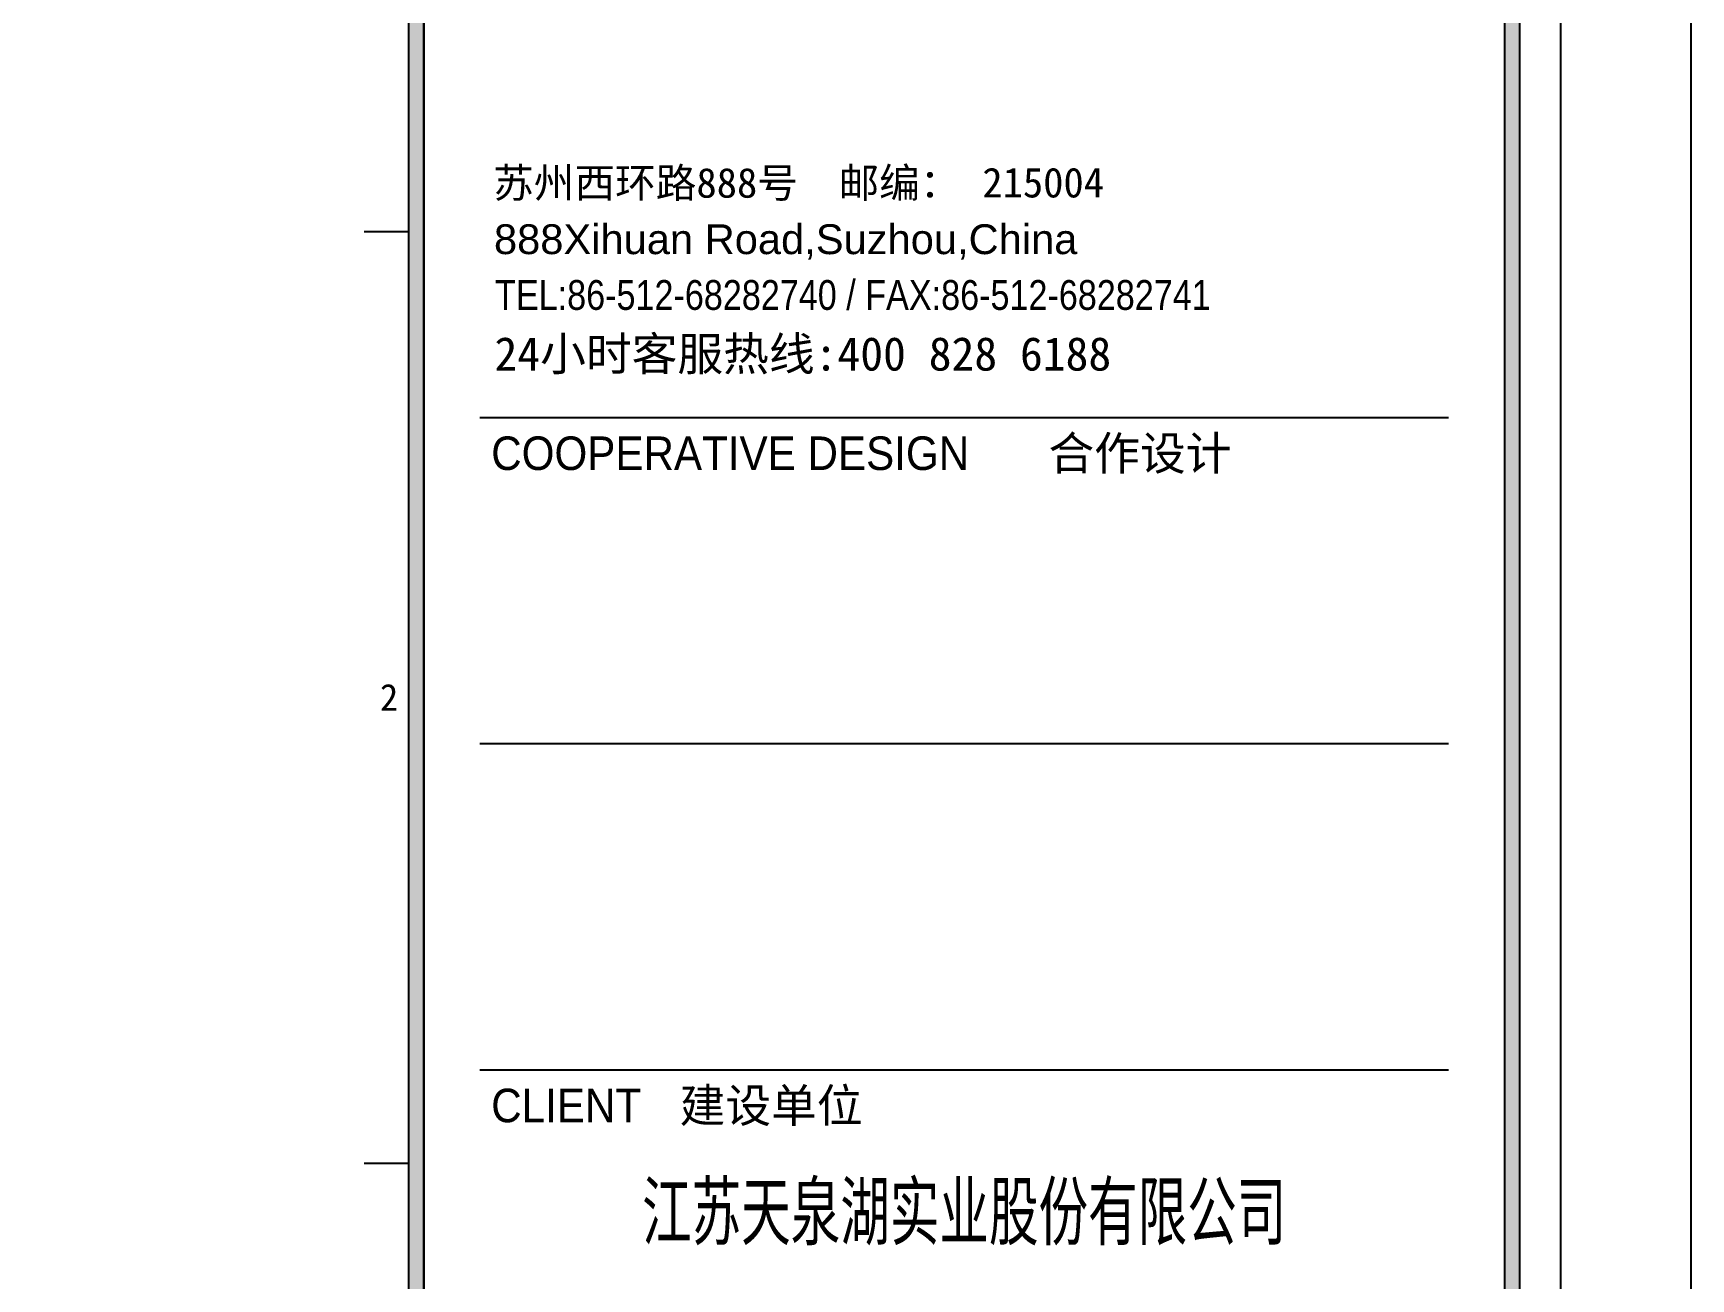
# Model space of a CAD drawing. Header units: millimetres. Extents: x -114775 to 228300, y -175499 to 108657.
# Drawn here: x -101968.7 to -101879.8, y -112207.1 to -112140.2 of the extents above; entities that cross this region are included whole.
import ezdxf
from ezdxf.enums import TextEntityAlignment as Align

# ---------------------------------------------------------------- set-up
doc = ezdxf.new("R2010")
doc.units = ezdxf.units.MM
doc.header["$LTSCALE"] = 1000
doc.layers.add('W-图框', color=251, linetype='CONTINUOUS')
doc.styles.add('A2图框$0$WMF-Arial0', font='arial.ttf')
doc.styles.add('A2图框$0$WMF-宋体0', font='')
doc.styles.add('A2图框$0$WMF-黑体0', font='simhei.ttf')
doc.styles.add('A2图框$0$ZZ', font='simhei.ttf')
doc.styles.add('WORD-2', font='simhei.ttf')
doc.styles.add('WORD-3', font='')
doc.styles.add('黑体', font='simhei.ttf')
doc.styles.get('A2图框$0$WMF-宋体0').set_extended_font_data('SimSun', bold=True)
doc.styles.get('WORD-3').set_extended_font_data('SimSun')

# ---------------------------------------------------------------- blocks, each defined once
blk = doc.blocks.new('A2 图框')
at = {"layer": 'W-图框', "ltscale": 0.5}
h = blk.add_hatch(color=161, dxfattribs=at)
h.paths.add_polyline_path([(-562, 403), (-3, 403), (-3, 3), (-562, 3)], flags=16)
h.paths.add_polyline_path([(-562.8, 403.8), (-2.2, 403.8), (-2.2, 2.2), (-562.8, 2.2)])
at = {"layer": 'W-图框', "linetype": 'ByBlock'}
blk.add_hatch(color=161, dxfattribs=at).paths.add_polyline_path([(-61.8, 403), (-61, 403), (-61, 3), (-61.8, 3)])
at = {"layer": 'W-图框', "color": 7}
for p, q in [((-64.2, 353), (-61.8, 353)), ((-64.2, 303), (-61.8, 303))]:
    blk.add_line(p, q, dxfattribs=at)
at = {"layer": 'W-图框', "ltscale": 0.01}
for p, q in [((-6, 343), (-58, 343)), ((-6, 325.498), (-58, 325.498)), ((-6, 307.996), (-58, 307.996))]:
    blk.add_line(p, q, dxfattribs=at)
at = {"layer": 'W-图框', "color": 251, "ltscale": 0.01}
for points in [[(-587, 413), (7, 413), (7, -7), (-587, -7)], [(-580, 406), (0, 406), (0, 0), (-580, 0)]]:
    blk.add_lwpolyline(points, close=True, dxfattribs=at)
at = {"layer": 'W-图框', "color": 161, "ltscale": 0.5}
for points in [[(-562.8, 403.8), (-2.2, 403.8), (-2.2, 2.2), (-562.8, 2.2)], [(-562, 403), (-3, 403), (-3, 3), (-562, 3)]]:
    blk.add_lwpolyline(points, close=True, dxfattribs=at)
at = {"layer": 'W-图框', "color": 161, "linetype": 'ByBlock'}
for points in [[(-562, 403), (-562, 3), (-61, 3), (-61, 403)], [(-61.8, 403), (-61, 403), (-61, 3), (-61.8, 3)], [(-3, 3), (-61, 3), (-61, 403), (-3, 403)], [(-3, 3), (-61, 3), (-61, 403), (-3, 403)]]:
    blk.add_lwpolyline(points, close=True, dxfattribs=at)
at = {"layer": 'W-图框', "lineweight": 0}
for s, height, style, p in [('苏州西环路888号  邮编：', 1.6, 'A2图框$0$WMF-宋体0', (-57.282, 354.814)), ('215004  ', 1.6, 'A2图框$0$WMF-宋体0', (-31.025, 354.827)), ('888Xihuan Road,Suzhou,China', 1.6, 'A2图框$0$WMF-Arial0', (-57.236, 351.786)), ('24小时客服热线:400 828 6188', 1.8, 'A2图框$0$WMF-黑体0', (-57.206, 345.536)), ('         建设单位', 1.8, '黑体', (-58.294, 305.196))]:
    blk.add_text(s, height=height, dxfattribs=dict(at, style=style)).set_placement(p)
at = {"layer": 'W-图框', "lineweight": 0, "style": 'A2图框$0$WMF-Arial0'}
for s, height, width, p in [('TEL:86-512-68282740 / FAX:86-512-68282741', 1.6, 0.82, (-57.179, 348.793)), ('COOPERATIVE DESIGN', 1.8, 0.9, (-57.383, 340.2)), ('CLIENT', 1.8, 0.9, (-57.383, 305.196))]:
    blk.add_text(s, height=height, dxfattribs=dict(at, width=width)).set_placement(p)
at = {"layer": 'W-图框', "lineweight": 0, "style": '黑体'}
blk.add_text('合作设计', height=1.8, dxfattribs=at).set_placement((-17.658, 340.2), align=Align.RIGHT)
at = {"layer": 'W-图框', "lineweight": 0, "ltscale": 150, "style": 'A2图框$0$ZZ'}
blk.add_text('2', height=1.446, dxfattribs=at).set_placement((-62.865, 328), align=Align.MIDDLE)
at = {"layer": 'W-图框', "color": 35, "lineweight": 0, "style": 'WORD-3', "width": 0.65}
blk.add_attdef('建设单位', text='', height=3, dxfattribs=at).set_placement((-32, 300.486), align=Align.MIDDLE)
at = {"layer": 'W-图框', "color": 35, "ltscale": 1000, "style": 'WORD-2'}
for tag, height, width, p in [('项目名称英文翻译', 3.5, 0.8, (-21.14, 246.277)), ('项目名称', 7, 0.7, (-41.375, 246.277)), ('项目名称', 7, 0.7, (-30.732, 246.277))]:
    blk.add_attdef(tag, text='', height=height, rotation=90, dxfattribs=dict(at, width=width)).set_placement(p, align=Align.MIDDLE)
at = {"layer": 'W-图框', "color": 35, "lineweight": 0, "style": 'WORD-2'}
for tag, p in [('2013.01.01', (-41.463, 175.996)), ('2013.03.01', (-13.424, 175.996)), ('2013.05.01', (-41.463, 168.996)), ('2013.06.01', (-13.424, 168.996)), ('2013.08.01', (-41.463, 161.996)), ('2013.09.01', (-13.424, 161.996)), ('2013.09.01', (-32, 112.996))]:
    blk.add_attdef(tag, text='', height=1.8, dxfattribs=at).set_placement(p, align=Align.MIDDLE)
at = {"layer": 'W-图框', "color": 35, "ltscale": 1000, "style": 'WORD-2', "width": 0.78}
blk.add_attdef('FS2011000', text='', height=3.5, dxfattribs=at).set_placement((-32, 11.452), align=Align.MIDDLE)

msp = doc.modelspace()

# ---------------------------------------------------------------- block references
at = {"layer": 'W-图框'}
ref = msp.add_blockref('A2 图框', (-101886.753, -112503.868), dxfattribs=at)
ref.add_attrib('建设单位', '江苏天泉湖实业股份有限公司', dxfattribs={"color": 35, "lineweight": 0, "height": 3, "style": 'WORD-3', "width": 0.65}).set_placement((-101918.753, -112203.382), align=Align.MIDDLE)

doc.saveas('drawing.dxf')
